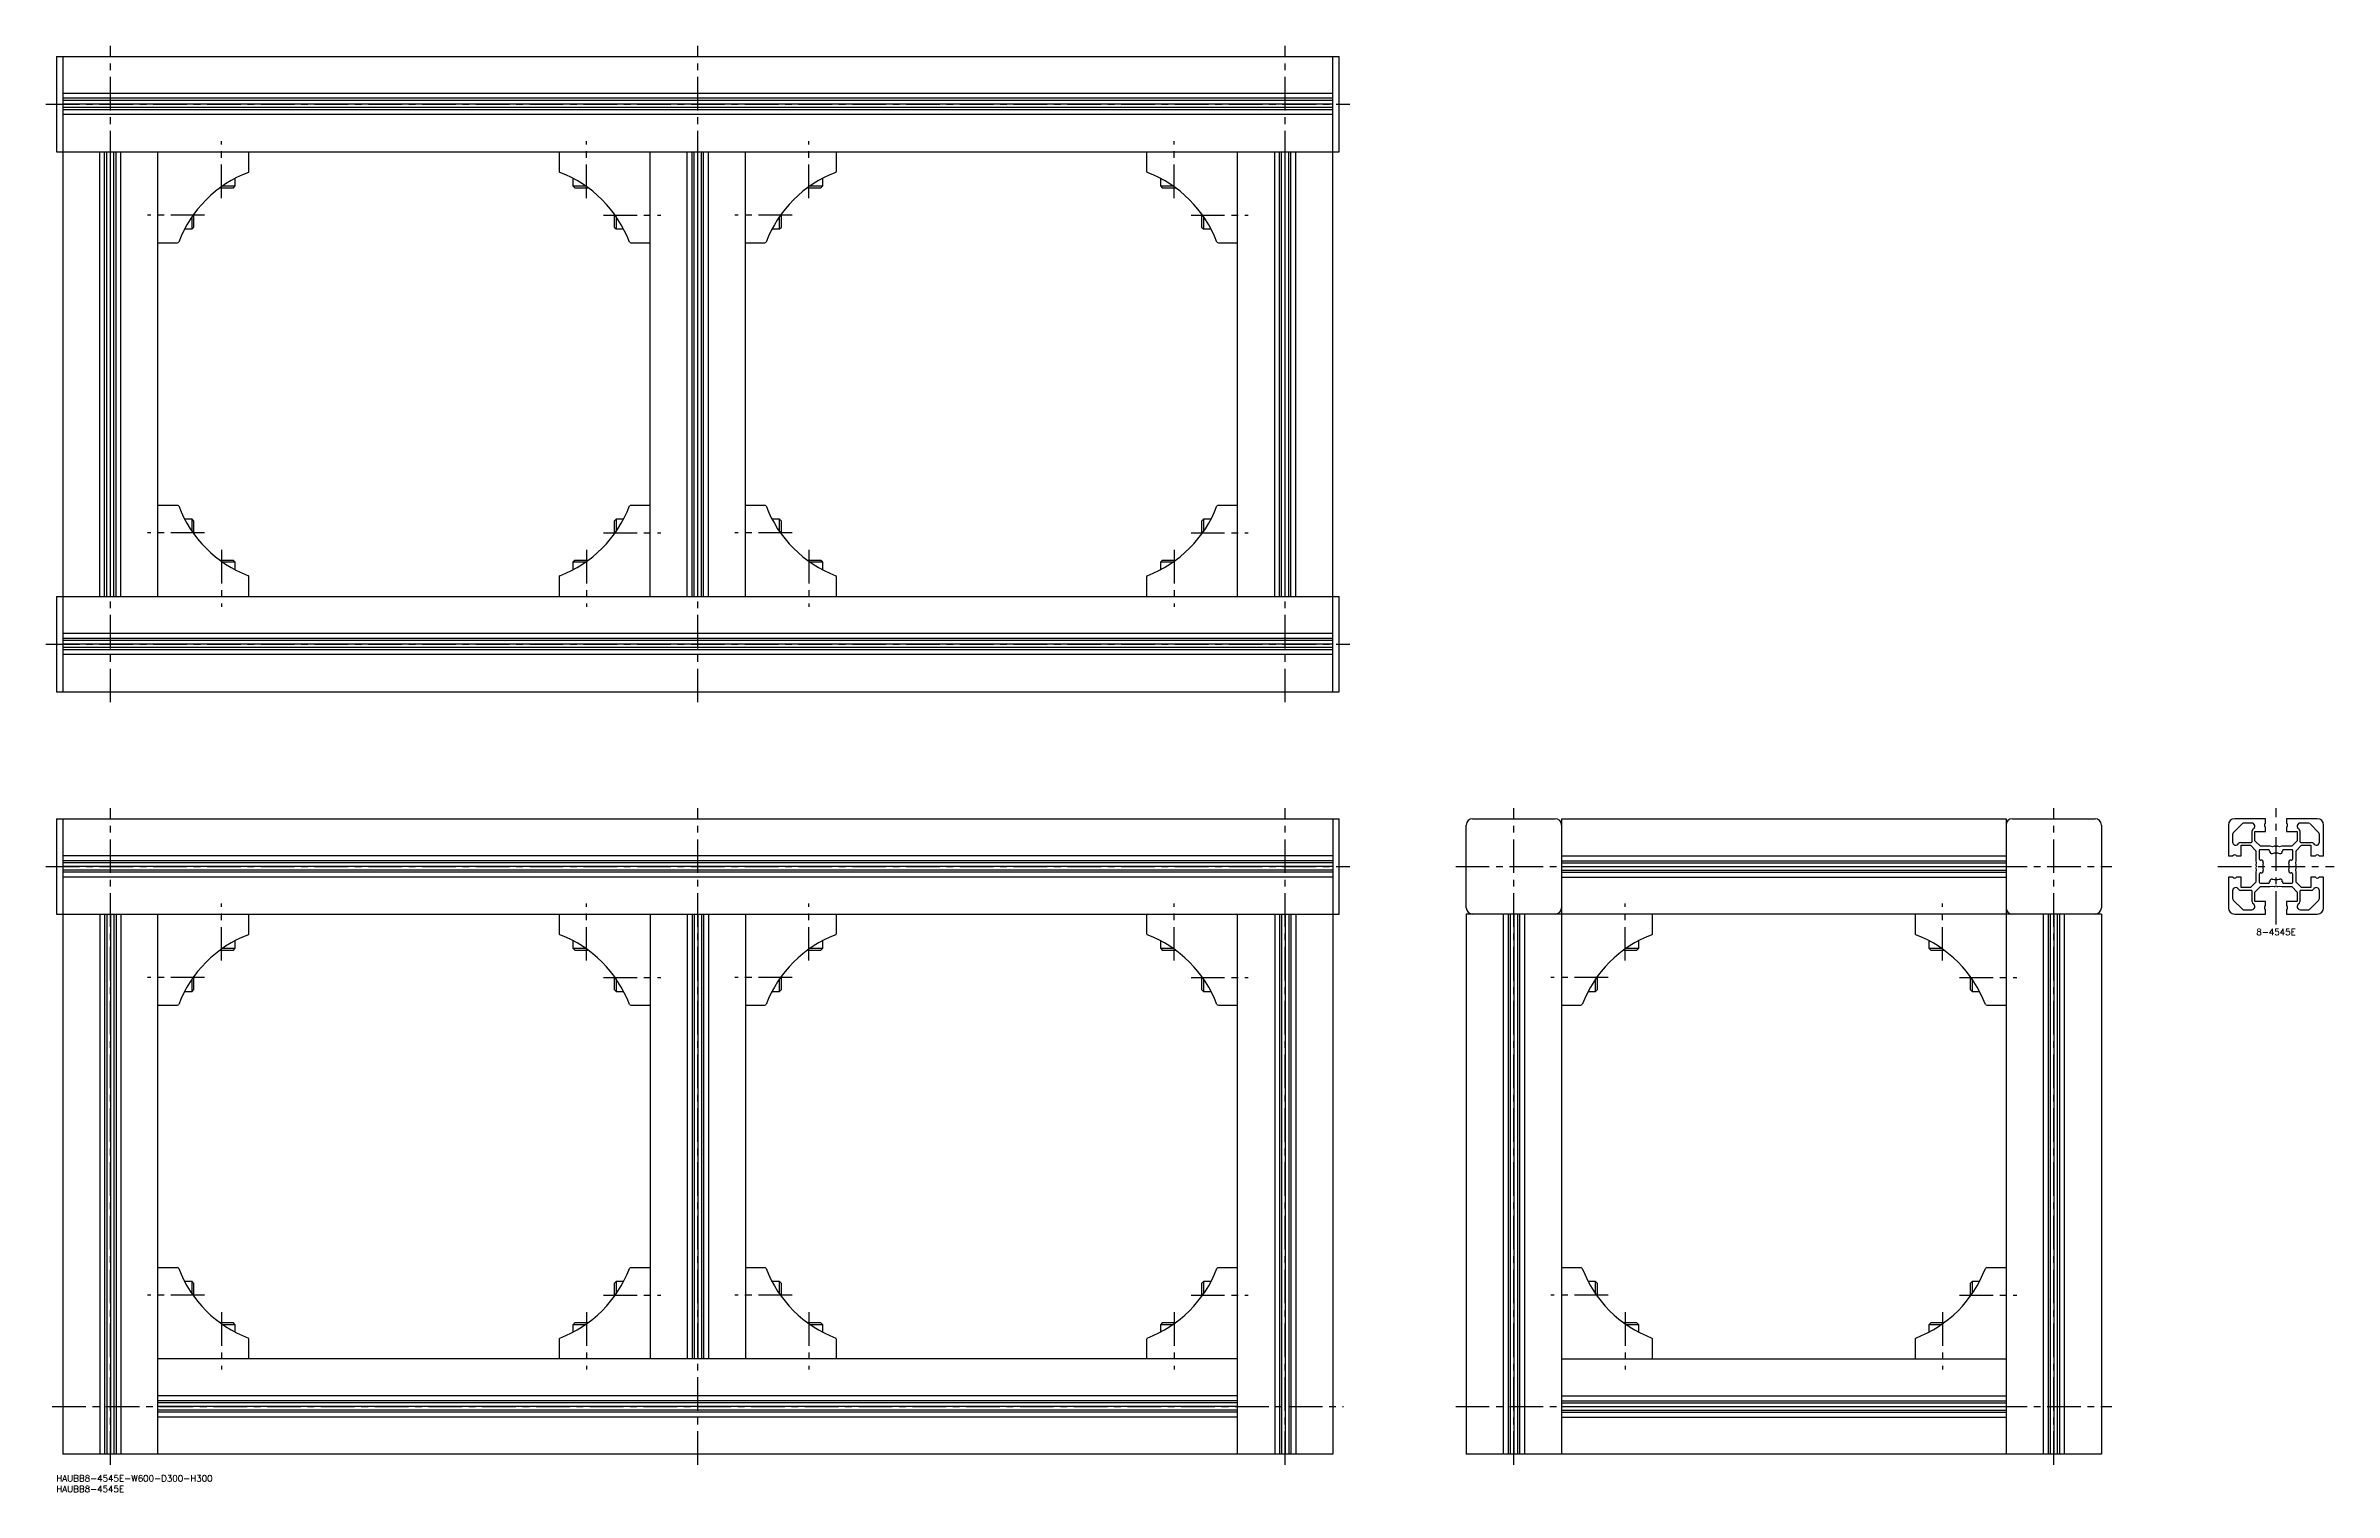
# Model space of a CAD drawing. Extents: x -5 to 1076, y -8 to 675.
import ezdxf

# ---------------------------------------------------------------- set-up
doc = ezdxf.new("R2010")
doc.units = 0
doc.header["$LTSCALE"] = 0.5
doc.linetypes.add('CENTER', pattern=[50.8, 31.75, -6.35, 6.35, -6.35])
for name, color, linetype in [('MSM_CENTER', 1, 'CENTER'), ('MSM_CONTINUOUS', 7, 'CONTINUOUS'), ('MSM_PART_NUMBER', 7, 'CONTINUOUS')]:
    doc.layers.add(name, color=color, linetype=linetype)
doc.styles.get("Standard").update_dxf_attribs({"font": 'txt.shx', "height": 3, "bigfont": 'bigfont.shx'})

# ---------------------------------------------------------------- blocks, each defined once
blk = doc.blocks.new('*U8')
at = {"layer": 'MSM_PART_NUMBER'}
blk.add_text('HAUBB8-4545E-W600-D300-H300', height=3, dxfattribs=at).set_placement((0, -3))
blk = doc.blocks.new('*U9')
at = {"layer": 'MSM_PART_NUMBER'}
blk.add_text('HAUBB8-4545E', height=3, dxfattribs=at).set_placement((0, -8))
blk = doc.blocks.new('*U10')
at = {"layer": 'MSM_PART_NUMBER'}
blk.add_text('8-4545E', height=3, dxfattribs=at).set_placement((1039.2, 255))

msp = doc.modelspace()

# ---------------------------------------------------------------- linework, layer by layer
at = {"layer": 'MSM_CENTER'}
for p, q in [((25.5, 365), (25.5, 675)), ((303, 365), (303, 675)), ((580.5, 365), (580.5, 675)), ((-5, 647.5), (611, 647.5)), ((78, 603), (78, 630)), ((250.5, 603), (250.5, 630)), ((355.5, 603), (355.5, 630)), ((528, 603), (528, 630)), ((70, 595), (43, 595)), ((258.5, 595), (285.5, 595)), ((347.5, 595), (320.5, 595)), ((536, 595), (563, 595)), ((70, 445), (43, 445)), ((258.5, 445), (285.5, 445)), ((347.5, 445), (320.5, 445)), ((536, 445), (563, 445)), ((78, 437), (78, 410)), ((250.5, 437), (250.5, 410)), ((355.5, 437), (355.5, 410)), ((528, 437), (528, 410)), ((-5, 392.5), (611, 392.5)), ((25.5, 5), (25.5, 315)), ((303, 5), (303, 315)), ((580.5, 5), (580.5, 315)), ((688.5, 5), (688.5, 315)), ((943.5, 5), (943.5, 315)), ((1048.5, 260), (1048.5, 315)), ((-5, 287.5), (611, 287.5)), ((661, 287.5), (971, 287.5)), ((1021, 287.5), (1076, 287.5)), ((78, 243), (78, 270)), ((250.5, 243), (250.5, 270)), ((355.5, 243), (355.5, 270)), ((528, 243), (528, 270)), ((741, 243), (741, 270)), ((891, 243), (891, 270)), ((70, 235), (43, 235)), ((258.5, 235), (285.5, 235)), ((347.5, 235), (320.5, 235)), ((536, 235), (563, 235)), ((733, 235), (706, 235)), ((899, 235), (926, 235)), ((70, 85), (43, 85)), ((78, 77), (78, 50)), ((250.5, 77), (250.5, 50)), ((258.5, 85), (285.5, 85)), ((347.5, 85), (320.5, 85)), ((355.5, 77), (355.5, 50)), ((528, 77), (528, 50)), ((536, 85), (563, 85)), ((733, 85), (706, 85)), ((741, 77), (741, 50)), ((891, 77), (891, 50)), ((899, 85), (926, 85)), ((-2, 32.5), (608, 32.5)), ((661, 32.5), (971, 32.5))]:
    msp.add_line(p, q, dxfattribs=at)
at = {"layer": 'MSM_CONTINUOUS'}
for p, q in [((0, 670), (606, 670)), ((0, 670), (0, 625)), ((3, 670), (3, 370)), ((603, 370), (603, 670)), ((606, 625), (606, 670)), ((603, 652.5), (3, 652.5)), ((603, 650.2), (3, 650.2)), ((603, 649.2), (3, 649.2)), ((603, 647.5), (3, 647.5)), ((603, 645.8), (3, 645.8)), ((603, 644.8), (3, 644.8)), ((603, 642.5), (3, 642.5)), ((0, 625), (606, 625)), ((20.5, 415), (20.5, 625)), ((22.8, 415), (22.8, 625)), ((23.8, 415), (23.8, 625)), ((25.5, 415), (25.5, 625)), ((27.2, 415), (27.2, 625)), ((28.2, 415), (28.2, 625)), ((30.5, 415), (30.5, 625)), ((48, 415), (48, 625)), ((91, 615.9), (91, 625)), ((237.5, 625), (237.5, 615.9)), ((280.5, 415), (280.5, 625)), ((298, 415), (298, 625)), ((300.3, 415), (300.3, 625)), ((301.3, 415), (301.3, 625)), ((303, 415), (303, 625)), ((304.7, 415), (304.7, 625)), ((305.7, 415), (305.7, 625)), ((308, 415), (308, 625)), ((325.5, 415), (325.5, 625)), ((368.5, 615.9), (368.5, 625)), ((515, 625), (515, 615.9)), ((558, 415), (558, 625)), ((575.5, 415), (575.5, 625)), ((577.8, 415), (577.8, 625)), ((578.8, 415), (578.8, 625)), ((580.5, 415), (580.5, 625)), ((582.2, 415), (582.2, 625)), ((583.2, 415), (583.2, 625)), ((585.5, 415), (585.5, 625)), ((77.4, 608), (83.6, 608)), ((78.6, 608.9), (84.5, 608.9)), ((83.6, 608), (84.5, 608.9)), ((84.5, 608.9), (84.5, 612.4)), ((244, 612.4), (244, 608.9)), ((244, 608.9), (244.9, 608)), ((244, 608.9), (249.9, 608.9)), ((244.9, 608), (251.1, 608)), ((354.9, 608), (361.1, 608)), ((356.1, 608.9), (362, 608.9)), ((361.1, 608), (362, 608.9)), ((362, 608.9), (362, 612.4)), ((521.5, 612.4), (521.5, 608.9)), ((521.5, 608.9), (522.4, 608)), ((521.5, 608.9), (527.4, 608.9)), ((522.4, 608), (528.6, 608)), ((65, 589.4), (65, 595.6)), ((263.5, 595.6), (263.5, 589.4)), ((342.5, 589.4), (342.5, 595.6)), ((541, 595.6), (541, 589.4)), ((60.6, 588.5), (64.1, 588.5)), ((64.1, 588.5), (64.1, 594.4)), ((64.1, 588.5), (65, 589.4)), ((263.5, 589.4), (264.4, 588.5)), ((264.4, 594.4), (264.4, 588.5)), ((264.4, 588.5), (267.9, 588.5)), ((338.1, 588.5), (341.6, 588.5)), ((341.6, 588.5), (341.6, 594.4)), ((341.6, 588.5), (342.5, 589.4)), ((541, 589.4), (541.9, 588.5)), ((541.9, 594.4), (541.9, 588.5)), ((541.9, 588.5), (545.4, 588.5)), ((48, 582), (57.1, 582)), ((271.4, 582), (280.5, 582)), ((325.5, 582), (334.6, 582)), ((548.9, 582), (558, 582)), ((57.1, 458), (48, 458)), ((280.5, 458), (271.4, 458)), ((334.6, 458), (325.5, 458)), ((558, 458), (548.9, 458)), ((64.1, 451.5), (60.6, 451.5)), ((65, 450.6), (64.1, 451.5)), ((64.1, 445.6), (64.1, 451.5)), ((65, 444.4), (65, 450.6)), ((264.4, 451.5), (263.5, 450.6)), ((263.5, 450.6), (263.5, 444.4)), ((267.9, 451.5), (264.4, 451.5)), ((264.4, 451.5), (264.4, 445.6)), ((341.6, 451.5), (338.1, 451.5)), ((342.5, 450.6), (341.6, 451.5)), ((341.6, 445.6), (341.6, 451.5)), ((342.5, 444.4), (342.5, 450.6)), ((541.9, 451.5), (541, 450.6)), ((541, 450.6), (541, 444.4)), ((545.4, 451.5), (541.9, 451.5)), ((541.9, 451.5), (541.9, 445.6)), ((83.6, 432), (77.4, 432)), ((84.5, 431.1), (78.6, 431.1)), ((84.5, 431.1), (83.6, 432)), ((84.5, 427.6), (84.5, 431.1)), ((91, 415), (91, 424.1)), ((237.5, 424.1), (237.5, 415)), ((244.9, 432), (244, 431.1)), ((244, 431.1), (244, 427.6)), ((249.9, 431.1), (244, 431.1)), ((251.1, 432), (244.9, 432)), ((361.1, 432), (354.9, 432)), ((362, 431.1), (356.1, 431.1)), ((362, 431.1), (361.1, 432)), ((362, 427.6), (362, 431.1)), ((368.5, 415), (368.5, 424.1)), ((515, 424.1), (515, 415)), ((522.4, 432), (521.5, 431.1)), ((521.5, 431.1), (521.5, 427.6)), ((527.4, 431.1), (521.5, 431.1)), ((528.6, 432), (522.4, 432)), ((0, 415), (606, 415)), ((0, 415), (0, 370)), ((606, 370), (606, 415)), ((603, 397.5), (3, 397.5)), ((603, 395.2), (3, 395.2)), ((603, 394.2), (3, 394.2)), ((603, 392.5), (3, 392.5)), ((603, 390.8), (3, 390.8)), ((603, 389.8), (3, 389.8)), ((603, 387.5), (3, 387.5)), ((0, 370), (606, 370)), ((0, 310), (606, 310)), ((0, 310), (0, 265)), ((3, 310), (3, 10)), ((603, 310), (603, 10)), ((606, 265), (606, 310)), ((666, 268), (666, 307)), ((669, 310), (708, 310)), ((711, 310), (711, 10)), ((711, 310), (921, 310)), ((921, 310), (921, 10)), ((924, 310), (963, 310)), ((966, 307), (966, 268)), ((1026, 307), (1026, 292.5)), ((1032.6, 307.7), (1028.3, 303.4)), ((1043.5, 310), (1029, 310)), ((1037, 308), (1033.4, 308)), ((1037.2, 299.3), (1037.2, 304.3)), ((1038.5, 299.6), (1038.5, 304)), ((1038.5, 304), (1043.5, 304)), ((1043.5, 307.9), (1043.5, 310)), ((1043.5, 304), (1043.5, 306.1)), ((1068, 310), (1053.5, 310)), ((1053.5, 310), (1053.5, 307.9)), ((1053.5, 306.1), (1053.5, 304)), ((1053.5, 304), (1058.5, 304)), ((1058.5, 304), (1058.5, 299.6)), ((1059.8, 304.3), (1059.8, 299.3)), ((1063.6, 308), (1060, 308)), ((1068.7, 303.4), (1064.4, 307.7)), ((1071, 292.5), (1071, 307)), ((603, 292.5), (3, 292.5)), ((711, 292.5), (921, 292.5)), ((1026, 292.5), (1028.1, 292.5)), ((1028, 302.6), (1028, 299)), ((1029.9, 292.5), (1032, 292.5)), ((1031.7, 298.8), (1036.7, 298.8)), ((1032, 292.5), (1032, 297.5)), ((1032, 297.5), (1036.4, 297.5)), ((1036.4, 297.5), (1039, 294.9)), ((1041.1, 297), (1038.5, 299.6)), ((1039, 294.9), (1039, 290.2)), ((1040.6, 294.9), (1040.6, 291.1)), ((1045.8, 297), (1041.1, 297)), ((1044.9, 295.4), (1041.1, 295.4)), ((1046.8, 296.8), (1045.8, 297)), ((1047.7, 297), (1046.8, 296.8)), ((1048.5, 296.7), (1048.1, 296.9)), ((1048.9, 296.9), (1048.5, 296.7)), ((1050.2, 296.8), (1049.3, 297)), ((1051.2, 297), (1050.2, 296.8)), ((1055.9, 297), (1051.2, 297)), ((1055.9, 295.4), (1052.1, 295.4)), ((1058.5, 299.6), (1055.9, 297)), ((1056.4, 291.1), (1056.4, 294.9)), ((1058, 294.9), (1060.6, 297.5)), ((1058, 290.2), (1058, 294.9)), ((1060.3, 298.8), (1065.3, 298.8)), ((1060.6, 297.5), (1065, 297.5)), ((1065, 297.5), (1065, 292.5)), ((1065, 292.5), (1067.1, 292.5)), ((1068.9, 292.5), (1071, 292.5)), ((1069, 299), (1069, 302.6)), ((603, 290.2), (3, 290.2)), ((603, 289.2), (3, 289.2)), ((603, 287.5), (3, 287.5)), ((603, 285.8), (3, 285.8)), ((603, 284.8), (3, 284.8)), ((603, 282.5), (3, 282.5)), ((711, 290.2), (921, 290.2)), ((711, 289.2), (921, 289.2)), ((711, 287.5), (921, 287.5)), ((711, 285.8), (921, 285.8)), ((711, 284.8), (921, 284.8)), ((711, 282.5), (921, 282.5)), ((1028.1, 282.5), (1026, 282.5)), ((1026, 282.5), (1026, 268)), ((1032, 282.5), (1029.9, 282.5)), ((1032, 277.5), (1032, 282.5)), ((1039, 290.2), (1039.2, 289.2)), ((1039.2, 289.2), (1039, 288.3)), ((1039, 286.7), (1039.2, 285.8)), ((1039.2, 285.8), (1039, 284.8)), ((1039, 284.8), (1039, 280.1)), ((1039.1, 287.9), (1039.3, 287.5)), ((1039.3, 287.5), (1039.1, 287.1)), ((1040.6, 283.9), (1040.6, 280.1)), ((1056.4, 280.1), (1056.4, 283.9)), ((1057.7, 287.5), (1057.9, 287.9)), ((1057.9, 287.1), (1057.7, 287.5)), ((1057.8, 289.2), (1058, 290.2)), ((1058, 288.3), (1057.8, 289.2)), ((1057.8, 285.8), (1058, 286.7)), ((1058, 284.8), (1057.8, 285.8)), ((1058, 280.1), (1058, 284.8)), ((1067.1, 282.5), (1065, 282.5)), ((1065, 282.5), (1065, 277.5)), ((1071, 282.5), (1068.9, 282.5)), ((1071, 268), (1071, 282.5)), ((1028, 276), (1028, 272.4)), ((1028.3, 271.6), (1032.6, 267.3)), ((1036.7, 276.2), (1031.7, 276.2)), ((1036.4, 277.5), (1032, 277.5)), ((1039, 280.1), (1036.4, 277.5)), ((1037.2, 270.7), (1037.2, 275.7)), ((1038.5, 275.4), (1041.1, 278)), ((1038.5, 271), (1038.5, 275.4)), ((1043.5, 271), (1038.5, 271)), ((1041.1, 279.6), (1044.9, 279.6)), ((1041.1, 278), (1045.8, 278)), ((1043.5, 268.9), (1043.5, 271)), ((1045.8, 278), (1046.8, 278.2)), ((1046.8, 278.2), (1047.7, 278)), ((1048.1, 278.1), (1048.5, 278.3)), ((1048.5, 278.3), (1048.9, 278.1)), ((1049.3, 278), (1050.2, 278.2)), ((1050.2, 278.2), (1051.2, 278)), ((1051.2, 278), (1055.9, 278)), ((1052.1, 279.6), (1055.9, 279.6)), ((1058.5, 271), (1053.5, 271)), ((1053.5, 271), (1053.5, 268.9)), ((1055.9, 278), (1058.5, 275.4)), ((1060.6, 277.5), (1058, 280.1)), ((1058.5, 275.4), (1058.5, 271)), ((1059.8, 275.7), (1059.8, 270.7)), ((1065.3, 276.2), (1060.3, 276.2)), ((1065, 277.5), (1060.6, 277.5)), ((1064.4, 267.3), (1068.7, 271.6)), ((1069, 272.4), (1069, 276)), ((0, 265), (606, 265)), ((20.5, 265), (20.5, 10)), ((22.8, 265), (22.8, 10)), ((23.8, 265), (23.8, 10)), ((25.5, 265), (25.5, 10)), ((27.2, 265), (27.2, 10)), ((28.2, 265), (28.2, 10)), ((30.5, 265), (30.5, 10)), ((48, 10), (48, 265)), ((91, 255.9), (91, 265)), ((237.5, 265), (237.5, 255.9)), ((280.5, 265), (280.5, 55)), ((298, 265), (298, 55)), ((300.3, 265), (300.3, 55)), ((301.3, 265), (301.3, 55)), ((303, 265), (303, 55)), ((304.7, 265), (304.7, 55)), ((305.7, 265), (305.7, 55)), ((308, 265), (308, 55)), ((325.5, 265), (325.5, 55)), ((368.5, 255.9), (368.5, 265)), ((515, 265), (515, 255.9)), ((558, 10), (558, 265)), ((575.5, 265), (575.5, 10)), ((577.8, 265), (577.8, 10)), ((578.8, 265), (578.8, 10)), ((580.5, 265), (580.5, 10)), ((582.2, 265), (582.2, 10)), ((583.2, 265), (583.2, 10)), ((585.5, 265), (585.5, 10)), ((966, 265), (666, 265)), ((666, 265), (666, 10)), ((683.5, 265), (683.5, 10)), ((685.8, 265), (685.8, 10)), ((686.8, 265), (686.8, 10)), ((688.5, 265), (688.5, 10)), ((690.2, 265), (690.2, 10)), ((691.2, 265), (691.2, 10)), ((693.5, 265), (693.5, 10)), ((754, 255.9), (754, 265)), ((878, 265), (878, 255.9)), ((938.5, 265), (938.5, 10)), ((940.8, 265), (940.8, 10)), ((941.8, 265), (941.8, 10)), ((943.5, 265), (943.5, 10)), ((945.2, 265), (945.2, 10)), ((946.2, 265), (946.2, 10)), ((948.5, 265), (948.5, 10)), ((966, 265), (966, 10)), ((1029, 265), (1043.5, 265)), ((1033.4, 267), (1037, 267)), ((1043.5, 265), (1043.5, 267.1)), ((1053.5, 267.1), (1053.5, 265)), ((1053.5, 265), (1068, 265)), ((1060, 267), (1063.6, 267)), ((78.6, 248.9), (84.5, 248.9)), ((83.6, 248), (84.5, 248.9)), ((84.5, 248.9), (84.5, 252.4)), ((244, 252.4), (244, 248.9)), ((244, 248.9), (244.9, 248)), ((244, 248.9), (249.9, 248.9)), ((356.1, 248.9), (362, 248.9)), ((361.1, 248), (362, 248.9)), ((362, 248.9), (362, 252.4)), ((521.5, 252.4), (521.5, 248.9)), ((521.5, 248.9), (522.4, 248)), ((521.5, 248.9), (527.4, 248.9)), ((741.6, 248.9), (747.5, 248.9)), ((746.6, 248), (747.5, 248.9)), ((747.5, 248.9), (747.5, 252.4)), ((884.5, 252.4), (884.5, 248.9)), ((884.5, 248.9), (885.4, 248)), ((884.5, 248.9), (890.4, 248.9)), ((77.4, 248), (83.6, 248)), ((244.9, 248), (251.1, 248)), ((354.9, 248), (361.1, 248)), ((522.4, 248), (528.6, 248)), ((740.4, 248), (746.6, 248)), ((885.4, 248), (891.6, 248)), ((60.6, 228.5), (64.1, 228.5)), ((64.1, 228.5), (64.1, 234.4)), ((64.1, 228.5), (65, 229.4)), ((65, 229.4), (65, 235.6)), ((263.5, 235.6), (263.5, 229.4)), ((263.5, 229.4), (264.4, 228.5)), ((264.4, 234.4), (264.4, 228.5)), ((264.4, 228.5), (267.9, 228.5)), ((338.1, 228.5), (341.6, 228.5)), ((341.6, 228.5), (341.6, 234.4)), ((341.6, 228.5), (342.5, 229.4)), ((342.5, 229.4), (342.5, 235.6)), ((541, 235.6), (541, 229.4)), ((541, 229.4), (541.9, 228.5)), ((541.9, 234.4), (541.9, 228.5)), ((541.9, 228.5), (545.4, 228.5)), ((723.6, 228.5), (727.1, 228.5)), ((727.1, 228.5), (727.1, 234.4)), ((727.1, 228.5), (728, 229.4)), ((728, 229.4), (728, 235.6)), ((904, 235.6), (904, 229.4)), ((904, 229.4), (904.9, 228.5)), ((904.9, 234.4), (904.9, 228.5)), ((904.9, 228.5), (908.4, 228.5)), ((48, 222), (57.1, 222)), ((271.4, 222), (280.5, 222)), ((325.5, 222), (334.6, 222)), ((548.9, 222), (558, 222)), ((711, 222), (720.1, 222)), ((911.9, 222), (921, 222)), ((57.1, 98), (48, 98)), ((280.5, 98), (271.4, 98)), ((334.6, 98), (325.5, 98)), ((558, 98), (548.9, 98)), ((720.1, 98), (711, 98)), ((921, 98), (911.9, 98)), ((64.1, 91.5), (60.6, 91.5)), ((65, 90.6), (64.1, 91.5)), ((64.1, 85.6), (64.1, 91.5)), ((65, 84.4), (65, 90.6)), ((264.4, 91.5), (263.5, 90.6)), ((263.5, 90.6), (263.5, 84.4)), ((267.9, 91.5), (264.4, 91.5)), ((264.4, 91.5), (264.4, 85.6)), ((341.6, 91.5), (338.1, 91.5)), ((342.5, 90.6), (341.6, 91.5)), ((341.6, 85.6), (341.6, 91.5)), ((342.5, 84.4), (342.5, 90.6)), ((541.9, 91.5), (541, 90.6)), ((541, 90.6), (541, 84.4)), ((545.4, 91.5), (541.9, 91.5)), ((541.9, 91.5), (541.9, 85.6)), ((727.1, 91.5), (723.6, 91.5)), ((728, 90.6), (727.1, 91.5)), ((727.1, 85.6), (727.1, 91.5)), ((728, 84.4), (728, 90.6)), ((904.9, 91.5), (904, 90.6)), ((904, 90.6), (904, 84.4)), ((908.4, 91.5), (904.9, 91.5)), ((904.9, 91.5), (904.9, 85.6)), ((83.6, 72), (77.4, 72)), ((84.5, 71.1), (78.6, 71.1)), ((84.5, 71.1), (83.6, 72)), ((84.5, 67.6), (84.5, 71.1)), ((244.9, 72), (244, 71.1)), ((244, 71.1), (244, 67.6)), ((249.9, 71.1), (244, 71.1)), ((251.1, 72), (244.9, 72)), ((361.1, 72), (354.9, 72)), ((362, 71.1), (356.1, 71.1)), ((362, 71.1), (361.1, 72)), ((362, 67.6), (362, 71.1)), ((522.4, 72), (521.5, 71.1)), ((521.5, 71.1), (521.5, 67.6)), ((527.4, 71.1), (521.5, 71.1)), ((528.6, 72), (522.4, 72)), ((746.6, 72), (740.4, 72)), ((747.5, 71.1), (741.6, 71.1)), ((747.5, 71.1), (746.6, 72)), ((747.5, 67.6), (747.5, 71.1)), ((885.4, 72), (884.5, 71.1)), ((884.5, 71.1), (884.5, 67.6)), ((890.4, 71.1), (884.5, 71.1)), ((891.6, 72), (885.4, 72)), ((558, 55), (48, 55)), ((91, 55), (91, 64.1)), ((237.5, 64.1), (237.5, 55)), ((368.5, 55), (368.5, 64.1)), ((515, 64.1), (515, 55)), ((711, 55), (921, 55)), ((754, 55), (754, 64.1)), ((878, 64.1), (878, 55)), ((558, 37.5), (48, 37.5)), ((558, 35.2), (48, 35.2)), ((558, 34.2), (48, 34.2)), ((558, 32.5), (48, 32.5)), ((711, 37.5), (921, 37.5)), ((711, 35.2), (921, 35.2)), ((711, 34.2), (921, 34.2)), ((711, 32.5), (921, 32.5)), ((558, 30.8), (48, 30.8)), ((558, 29.8), (48, 29.8)), ((558, 27.5), (48, 27.5)), ((711, 30.8), (921, 30.8)), ((711, 29.8), (921, 29.8)), ((711, 27.5), (921, 27.5)), ((603, 10), (3, 10)), ((966, 10), (666, 10))]:
    msp.add_line(p, q, dxfattribs=at)
for centre, radius, start, end in [((110.8, 562.2), 56.7, 110.7505, 159.2495), ((90, 615.9), 1, 315, 0), ((238.5, 615.9), 1, 180, 225), ((217.7, 562.2), 56.7, 20.7505, 69.2495), ((388.3, 562.2), 56.7, 110.7505, 159.2495), ((367.5, 615.9), 1, 315, 0), ((516, 615.9), 1, 180, 225), ((495.2, 562.2), 56.7, 20.7505, 69.2495), ((57.1, 583), 1, 270, 315), ((271.4, 583), 1, 225, 270), ((334.6, 583), 1, 270, 315), ((548.9, 583), 1, 225, 270), ((57.1, 457), 1, 45, 90), ((110.8, 477.8), 56.7, 200.7505, 249.2495), ((217.7, 477.8), 56.7, 290.7505, 339.2495), ((271.4, 457), 1, 90, 135), ((334.6, 457), 1, 45, 90), ((388.3, 477.8), 56.7, 200.7505, 249.2495), ((495.2, 477.8), 56.7, 290.7505, 339.2495), ((548.9, 457), 1, 90, 135), ((90, 424.1), 1, 0, 45), ((238.5, 424.1), 1, 135, 180), ((367.5, 424.1), 1, 0, 45), ((516, 424.1), 1, 135, 180), ((669, 307), 3, 90, 180), ((708, 307), 3, 0, 90), ((924, 307), 3, 90, 180), ((963, 307), 3, 0, 90), ((1029, 307), 3, 90, 180), ((1029, 302.6), 1, 135, 180), ((1033.4, 307), 1, 90, 135), ((1037, 306.5), 1.5, 300, 90), ((1038.2, 304.3), 1, 120, 180), ((1044, 307), 1, 120, 240), ((1053, 307), 1, 300, 60), ((1060, 306.5), 1.5, 90, 240), ((1058.8, 304.3), 1, 0, 60), ((1063.6, 307), 1, 45, 90), ((1068, 307), 3, 0, 90), ((1068, 302.6), 1, 0, 45), ((1029.5, 299), 1.5, 180, 330), ((1029, 292), 1, 30, 150), ((1031.7, 297.8), 1, 90, 150), ((1036.7, 299.3), 0.5, 270, 0), ((1041.1, 294.9), 0.5, 90, 180), ((1044.9, 294.8), 0.6, 347.6563, 90), ((1046.5, 294.5), 1, 167.6563, 286.3177), ((1048.5, 287.5), 6.25, 73.6823, 106.3177), ((1047.8, 296.5), 0.5, 60, 102), ((1049.2, 296.5), 0.5, 78, 120), ((1050.5, 294.5), 1, 253.6823, 12.3437), ((1052.1, 294.8), 0.6, 90, 192.3437), ((1055.9, 294.9), 0.5, 0, 90), ((1060.3, 299.3), 0.5, 180, 270), ((1065.3, 297.8), 1, 30, 90), ((1067.5, 299), 1.5, 210, 0), ((1068, 292), 1, 30, 150), ((1029, 283), 1, 210, 330), ((1039.5, 288.2), 0.5, 168, 210), ((1039.5, 286.8), 0.5, 150, 192), ((1041.2, 291.1), 0.6, 180, 282.3437), ((1041.2, 283.9), 0.6, 77.6563, 180), ((1041.5, 289.5), 1, 343.6823, 102.3437), ((1041.5, 285.5), 1, 257.6563, 16.3177), ((1048.5, 287.5), 6.25, 163.6823, 196.3177), ((1046.5, 280.5), 1, 73.6823, 192.3437), ((1048.5, 287.5), 6.25, 253.6823, 286.3177), ((1050.5, 280.5), 1, 347.6563, 106.3177), ((1055.5, 289.5), 1, 77.6563, 196.3177), ((1048.5, 287.5), 6.25, 343.6823, 16.3177), ((1055.5, 285.5), 1, 163.6823, 282.3437), ((1055.8, 291.1), 0.6, 257.6563, 0), ((1055.8, 283.9), 0.6, 0, 102.3437), ((1057.5, 288.2), 0.5, 330, 12), ((1057.5, 286.8), 0.5, 348, 30), ((1068, 283), 1, 210, 330), ((1029.5, 276), 1.5, 30, 180), ((1029, 272.4), 1, 180, 225), ((1031.7, 277.2), 1, 210, 270), ((1036.7, 275.7), 0.5, 0, 90), ((1038.2, 270.7), 1, 180, 240), ((1041.1, 280.1), 0.5, 180, 270), ((1044.9, 280.2), 0.6, 270, 12.3437), ((1047.8, 278.5), 0.5, 258, 300), ((1049.2, 278.5), 0.5, 240, 282), ((1052.1, 280.2), 0.6, 167.6563, 270), ((1055.9, 280.1), 0.5, 270, 0), ((1058.8, 270.7), 1, 300, 0), ((1060.3, 275.7), 0.5, 90, 180), ((1065.3, 277.2), 1, 270, 330), ((1067.5, 276), 1.5, 0, 150), ((1068, 272.4), 1, 315, 0), ((669, 268), 3, 180, 270), ((708, 268), 3, 270, 0), ((924, 268), 3, 180, 270), ((963, 268), 3, 270, 0), ((1029, 268), 3, 180, 270), ((1033.4, 268), 1, 225, 270), ((1037, 268.5), 1.5, 270, 60), ((1044, 268), 1, 120, 240), ((1053, 268), 1, 300, 60), ((1060, 268.5), 1.5, 120, 270), ((1063.6, 268), 1, 270, 315), ((1068, 268), 3, 270, 0), ((110.8, 202.2), 56.7, 110.7505, 159.2495), ((90, 255.9), 1, 315, 0), ((238.5, 255.9), 1, 180, 225), ((217.7, 202.2), 56.7, 20.7505, 69.2495), ((388.3, 202.2), 56.7, 110.7505, 159.2495), ((367.5, 255.9), 1, 315, 0), ((516, 255.9), 1, 180, 225), ((495.2, 202.2), 56.7, 20.7505, 69.2495), ((773.8, 202.2), 56.7, 110.7505, 159.2495), ((753, 255.9), 1, 315, 0), ((879, 255.9), 1, 180, 225), ((858.2, 202.2), 56.7, 20.7505, 69.2495), ((57.1, 223), 1, 270, 315), ((271.4, 223), 1, 225, 270), ((334.6, 223), 1, 270, 315), ((548.9, 223), 1, 225, 270), ((720.1, 223), 1, 270, 315), ((911.9, 223), 1, 225, 270), ((57.1, 97), 1, 45, 90), ((110.8, 117.8), 56.7, 200.7505, 249.2495), ((217.7, 117.8), 56.7, 290.7505, 339.2495), ((271.4, 97), 1, 90, 135), ((334.6, 97), 1, 45, 90), ((388.3, 117.8), 56.7, 200.7505, 249.2495), ((495.2, 117.8), 56.7, 290.7505, 339.2495), ((548.9, 97), 1, 90, 135), ((720.1, 97), 1, 45, 90), ((773.8, 117.8), 56.7, 200.7505, 249.2495), ((858.2, 117.8), 56.7, 290.7505, 339.2495), ((911.9, 97), 1, 90, 135), ((90, 64.1), 1, 0, 45), ((238.5, 64.1), 1, 135, 180), ((367.5, 64.1), 1, 0, 45), ((516, 64.1), 1, 135, 180), ((753, 64.1), 1, 0, 45), ((879, 64.1), 1, 135, 180)]:
    msp.add_arc(centre, radius, start, end, dxfattribs=at)

# ---------------------------------------------------------------- block references
for name in ['*U10', '*U8', '*U9']:
    msp.add_blockref(name, (0, 0), dxfattribs=at)

doc.saveas('drawing.dxf')
